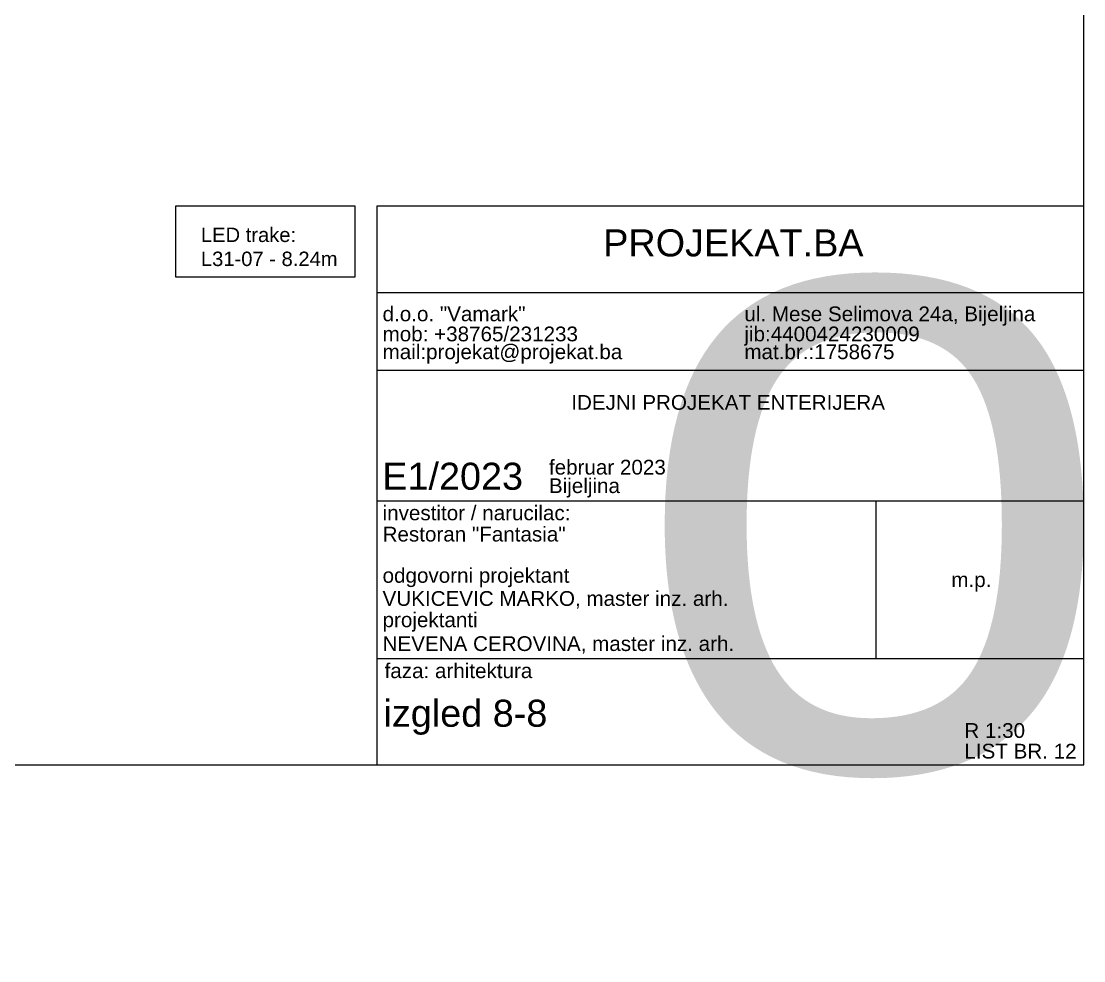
# Model space of a CAD drawing. Header units: centimetres. Extents: x -26724 to 60145, y -23645 to 6771.
# Drawn here: x 9148.7 to 9566.7, y 3.6 to 373.4 of the extents above; entities that cross this region are included whole.
import ezdxf

# ---------------------------------------------------------------- set-up
doc = ezdxf.new("R2010")
doc.units = ezdxf.units.CM
doc.layers.add('kote', color=7, linetype='Continuous', lineweight=20)
doc.layers.add('zid', color=7, linetype='Continuous', lineweight=40)
for name, color, linetype in [('pozicije', 7, 'Continuous'), ('tekst', 7, 'Continuous'), ('tekst @ 50', 7, 'Continuous')]:
    doc.layers.add(name, color=color, linetype=linetype)
doc.styles.add('0.15', font='arial.ttf', dxfattribs={"height": 0.15})
doc.styles.add('Notes', font='arial.ttf', dxfattribs={"height": 3})

# ---------------------------------------------------------------- blocks, each defined once
blk = doc.blocks.new('*U3239')
at = {"layer": 'tekst @ 50', "ltscale": 0.8, "insert": (11522.67, 328.97, 13.5), "char_height": 250, "attachment_point": 3, "style": 'Notes'}
blk.add_mtext_dynamic_manual_height_columns('osnova police', width=14532.2271, gutter_width=37500, heights=[0], dxfattribs=at)

msp = doc.modelspace()

# ---------------------------------------------------------------- linework, layer by layer
at = {"layer": 'kote', "color": 0}
for p, q in [((9288.76, 300.73), (9566.73, 300.73)), ((9288.76, 80.73), (9288.76, 300.73)), ((9288.76, 266.59), (9566.73, 266.59)), ((9288.76, 236), (9566.73, 236)), ((9288.76, 184.63), (9566.73, 184.63)), ((9484.99, 184.63), (9484.99, 122.47)), ((9566.73, 122.47), (9288.76, 122.47))]:
    msp.add_line(p, q, dxfattribs=at)
at = {"layer": 'tekst'}
msp.add_lwpolyline([(9209.58, 300.73), (9279.99, 300.73), (9279.99, 272.7), (9209.58, 272.7)], close=True, dxfattribs=at)
at = {"layer": 'zid', "lineweight": 25, "ltscale": 12}
msp.add_lwpolyline([(8306.73, 80.73), (9566.73, 80.73), (9566.73, 971.73), (8306.73, 971.73)], close=True, dxfattribs=at)

# ---------------------------------------------------------------- block references
at = {"layer": 'tekst', "color": 3, "lineweight": 50}
msp.add_blockref('*U3239', (0, 0), dxfattribs=at)

# ---------------------------------------------------------------- texts
at = {"layer": 'pozicije', "color": 0, "style": '0.15'}
for s, height, p in [('PROJEKAT.BA', 10.6419, (9377.66, 280.81)), ('d.o.o. "Vamark"', 5.8047, (9290.86, 255.29)), ('ul. Mese Selimova 24a, Bijeljina', 5.8047, (9433.2, 255.29)), ('mob: +38765/231233', 5.8047, (9290.86, 247.39)), ('jib:4400424230009', 5.8047, (9433.2, 247.39)), ('mail:projekat@projekat.ba', 5.8047, (9290.86, 240.37)), ('mat.br.:1758675', 5.8047, (9433.2, 240.37)), ('IDEJNI PROJEKAT ENTERIJERA', 5.8047, (9365.1, 220.44)), ('februar 2023', 5.8047, (9356.31, 194.95)), ('E1/2023', 10.642, (9290.73, 188.96)), ('Bijeljina', 5.805, (9356.31, 187.65)), ('investitor / narucilac:', 5.8047, (9290.86, 176.95)), ('Restoran "Fantasia"', 5.8047, (9290.86, 168.59)), ('odgovorni projektant', 5.8047, (9290.86, 152.35)), ('m.p.', 5.805, (9514.62, 150.66)), ('VUKICEVIC MARKO, master inz. arh.', 5.8047, (9290.86, 143.26)), ('projektanti', 5.8047, (9290.86, 134.86)), ('NEVENA CEROVINA, master inz. arh.', 5.8047, (9290.86, 125.49)), ('faza: arhitektura', 5.8047, (9291.64, 114.81)), ('izgled 8-8', 10.642, (9291.23, 95.67)), ('R 1:30', 5.805, (9519.75, 91.29)), ('LIST BR. 12', 5.8047, (9519.75, 83.17))]:
    msp.add_text(s, height=height, dxfattribs=at).set_placement(p)
at = {"layer": 'tekst @ 50', "ltscale": 0.8, "insert": (9219.38, 292.15), "char_height": 5.6759, "attachment_point": 1, "style": 'Notes'}
msp.add_mtext_dynamic_manual_height_columns('{\\fArial|b0|i0|c238|p34;LED trake:\\PL31-07 - 8.24m}', width=290.6445, gutter_width=750, heights=[0], dxfattribs=at)

doc.saveas('drawing.dxf')
